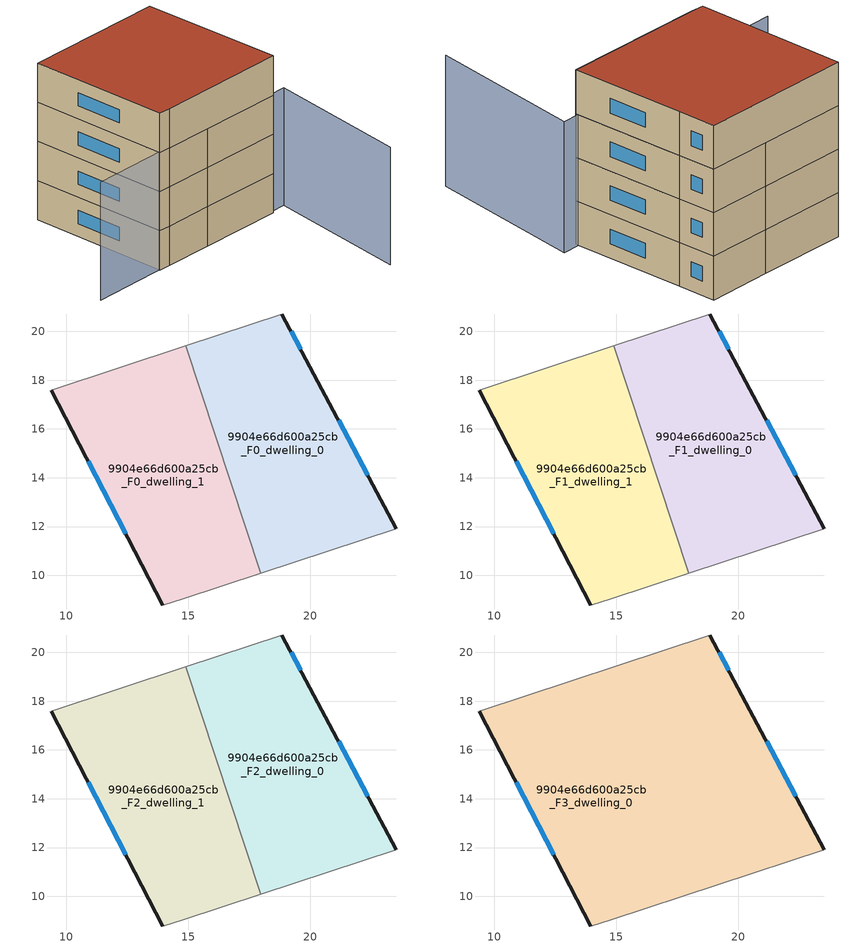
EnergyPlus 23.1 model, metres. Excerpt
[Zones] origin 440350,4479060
9904e66d600a25cb_F0_dwelling_0
 floor ground (EU_floor_Construction): 20,18.56 23.53,11.91 17.98,10.08 14.9,19.41 18.84,20.71 z0
 wall outside (EU_wall_Construction): 23.53,11.91 20,18.56 18.84,20.71 z0:3
 wall adiabatic (EU_wall_Construction): 17.98,10.08 23.53,11.91 / 18.84,20.71 14.9,19.41 z0:3
 wall to 9904e66d600a25cb_F0_dwelling_1 (EU_wall_Construction): 14.9,19.41 17.98,10.08 z0:3
 window (EU_Window_Construction): 19.61,19.27 19.23,20 / 22.36,14.11 21.17,16.36 z0.99:2.01
9904e66d600a25cb_F0_dwelling_1
 floor ground (EU_floor_Construction): 14.9,19.41 17.98,10.08 14.8,9.03 13.96,8.79 9.4,17.59 z0
 wall outside (EU_wall_Construction): 9.4,17.59 13.96,8.79 z0:3
 wall adiabatic (EU_wall_Construction): 13.96,8.79 14.8,9.03 17.98,10.08 / 14.9,19.41 9.4,17.59 z0:3
 window (EU_Window_Construction): 10.91,14.67 12.45,11.7 z0.99:2.01
9904e66d600a25cb_F1_dwelling_0
 floor to 9904e66d600a25cb_F0_dwelling_0 (EU_floor_Construction): 20,18.56 23.53,11.91 17.98,10.08 14.9,19.41 18.84,20.71 z3
 wall outside (EU_wall_Construction): 23.53,11.91 20,18.56 18.84,20.71 z3:6
 wall adiabatic (EU_wall_Construction): 17.98,10.08 23.53,11.91 / 18.84,20.71 14.9,19.41 z3:6
 wall to 9904e66d600a25cb_F1_dwelling_1 (EU_wall_Construction): 14.9,19.41 17.98,10.08 z3:6
 window (EU_Window_Construction): 19.61,19.27 19.23,20 / 22.36,14.11 21.17,16.36 z3.99:5.01
9904e66d600a25cb_F1_dwelling_1
 floor to 9904e66d600a25cb_F0_dwelling_1 (EU_floor_Construction): 14.9,19.41 17.98,10.08 14.8,9.03 13.96,8.79 9.4,17.59 z3
 wall outside (EU_wall_Construction): 9.4,17.59 13.96,8.79 z3:6
 wall adiabatic (EU_wall_Construction): 13.96,8.79 14.8,9.03 17.98,10.08 / 14.9,19.41 9.4,17.59 z3:6
 window (EU_Window_Construction): 10.91,14.67 12.45,11.7 z3.99:5.01
9904e66d600a25cb_F2_dwelling_0
 floor to 9904e66d600a25cb_F1_dwelling_0 (EU_floor_Construction): 20,18.56 23.53,11.91 17.98,10.08 14.9,19.41 18.84,20.71 z6
 wall outside (EU_wall_Construction): 23.53,11.91 20,18.56 18.84,20.71 z6:9
 wall adiabatic (EU_wall_Construction): 17.98,10.08 23.53,11.91 / 18.84,20.71 14.9,19.41 z6:9
 wall to 9904e66d600a25cb_F2_dwelling_1 (EU_wall_Construction): 14.9,19.41 17.98,10.08 z6:9
 window (EU_Window_Construction): 19.61,19.27 19.23,20 / 22.36,14.11 21.17,16.36 z6.99:8.01
9904e66d600a25cb_F2_dwelling_1
 floor to 9904e66d600a25cb_F1_dwelling_1 (EU_floor_Construction): 14.9,19.41 17.98,10.08 14.8,9.03 13.96,8.79 9.4,17.59 z6
 wall outside (EU_wall_Construction): 9.4,17.59 13.96,8.79 z6:9
 wall adiabatic (EU_wall_Construction): 13.96,8.79 14.8,9.03 17.98,10.08 / 14.9,19.41 9.4,17.59 z6:9
 window (EU_Window_Construction): 10.91,14.67 12.45,11.7 z6.99:8.01
9904e66d600a25cb_F3_dwelling_0
 floor to 9904e66d600a25cb_F2_dwelling_0 (EU_floor_Construction): 20,18.56 23.53,11.91 17.98,10.08 14.9,19.41 18.84,20.71 z9
 floor to 9904e66d600a25cb_F2_dwelling_1 (EU_floor_Construction): 14.9,19.41 17.98,10.08 14.8,9.03 13.96,8.79 9.4,17.59 z9
 wall outside (EU_wall_Construction): 23.53,11.91 20,18.56 18.84,20.71 / 9.4,17.59 13.96,8.79 z9:12
 wall adiabatic (EU_wall_Construction): 13.96,8.79 14.8,9.03 23.53,11.91 / 18.84,20.71 9.4,17.59 z9:12
 window (EU_Window_Construction): 19.61,19.27 19.23,20 / 22.36,14.11 21.17,16.36 / 10.91,14.67 12.45,11.7 z9.99:11.01
 roof outside (EU_roof_Construction): 23.53,11.91 20,18.56 18.84,20.71 9.4,17.59 13.96,8.79 14.8,9.03 z12
shading: 9.01,7.16 24.52,12.42 / 24.52,12.42 27.7,3.03 z0:9
[Building]
EU S2 Campaign: North Axis=0; Terrain=City; Solar Distribution=FullExterior
[Site:Location]
Madrid: Latitude=40.5; Longitude=-3.5; Time Zone=1; Elevation=609
[SizingPeriod:WeatherFileDays]
AnnualSizingPeriod: Begin Month=1; Begin Day of Month=1; End Month=12; End Day of Month=31; Day of Week for Start Day=Monday; Use Weather File Daylight Saving Period=No; Use Weather File Rain and Snow Indicators=No
[MATERIAL]
EU_InternalMass_Material: Roughness=MediumRough; Thickness=0.1; Conductivity=1; Density=1800; Specific Heat=900; Thermal Absorptance=0.9; Solar Absorptance=0.7; Visible Absorptance=0.7
[MATERIAL:NOMASS] Roughness=MediumRough; Thermal Absorptance=0.9; Solar Absorptance=0.7; Visible Absorptance=0.7
Name | Thermal Resistance
EU_wall_NoMass | 0.609216
EU_roof_NoMass | 0.513268
EU_floor_NoMass | 0.568163
[WINDOWMATERIAL:SIMPLEGLAZINGSYSTEM]
EU_Window_SimpleGlazing: UFactor=5.50606; Solar Heat Gain Coefficient=0.85; Visible Transmittance=0.85
[CONSTRUCTION]
EU_wall_Construction: EU_wall_NoMass
EU_roof_Construction: EU_roof_NoMass
EU_floor_Construction: EU_floor_NoMass
EU_InternalMass_Construction: EU_InternalMass_Material
EU_Window_Construction: EU_Window_SimpleGlazing
[ZONE] Type=1; Multiplier=1; Ceiling Height=autocalculate; Floor Area=autocalculate; Part of Total Floor Area=Yes
Name | Volume
9904e66d600a25cb_F0_dwelling_0 | 147.48
9904e66d600a25cb_F1_dwelling_0; 9904e66d600a25cb_F2_dwelling_0 | 147.481
9904e66d600a25cb_F3_dwelling_0 | 294.96
9904e66d600a25cb_F0_dwelling_1; 9904e66d600a25cb_F1_dwelling_1; 9904e66d600a25cb_F2_dwelling_1 | 147.484
[INTERNALMASS] Construction=EU_InternalMass_Construction
Name | Zone or ZoneList | Surface Area
9904e66d600a25cb_F0_dwelling_0_EU_InternalMass | 9904e66d600a25cb_F0_dwelling_0 | 49.1604
9904e66d600a25cb_F0_dwelling_1_EU_InternalMass | 9904e66d600a25cb_F0_dwelling_1 | 49.1614
9904e66d600a25cb_F1_dwelling_0_EU_InternalMass | 9904e66d600a25cb_F1_dwelling_0 | 49.1604
9904e66d600a25cb_F1_dwelling_1_EU_InternalMass | 9904e66d600a25cb_F1_dwelling_1 | 49.1614
9904e66d600a25cb_F2_dwelling_0_EU_InternalMass | 9904e66d600a25cb_F2_dwelling_0 | 49.1604
9904e66d600a25cb_F2_dwelling_1_EU_InternalMass | 9904e66d600a25cb_F2_dwelling_1 | 49.1614
9904e66d600a25cb_F3_dwelling_0_EU_InternalMass | 9904e66d600a25cb_F3_dwelling_0 | 98.3215
[OTHEREQUIPMENT] Fuel Type=Electricity; Design Level Calculation Method=Watts/Area; Power per Zone Floor Area=1; Fraction Latent=0; Fraction Radiant=0; Fraction Lost=0; Carbon Dioxide Generation Rate=0; EndUse Subcategory=EU_Step8_InternalGains
Name | Zone or ZoneList or Space or SpaceList | Schedule
EU_Step8_InternalGain_9904e66d600a25cb_F0_dwelling_0_f000 | 9904e66d600a25cb_F0_dwelling_0 | EU_Step8_GainSchedule_9904e66d600a25cb_F0_dwelling_0_f000
EU_Step8_InternalGain_9904e66d600a25cb_F0_dwelling_1_f000 | 9904e66d600a25cb_F0_dwelling_1 | EU_Step8_GainSchedule_9904e66d600a25cb_F0_dwelling_1_f000
EU_Step8_InternalGain_9904e66d600a25cb_F1_dwelling_0_f000 | 9904e66d600a25cb_F1_dwelling_0 | EU_Step8_GainSchedule_9904e66d600a25cb_F1_dwelling_0_f000
EU_Step8_InternalGain_9904e66d600a25cb_F1_dwelling_1_f000 | 9904e66d600a25cb_F1_dwelling_1 | EU_Step8_GainSchedule_9904e66d600a25cb_F1_dwelling_1_f000
EU_Step8_InternalGain_9904e66d600a25cb_F2_dwelling_0_f000 | 9904e66d600a25cb_F2_dwelling_0 | EU_Step8_GainSchedule_9904e66d600a25cb_F2_dwelling_0_f000
EU_Step8_InternalGain_9904e66d600a25cb_F2_dwelling_1_f000 | 9904e66d600a25cb_F2_dwelling_1 | EU_Step8_GainSchedule_9904e66d600a25cb_F2_dwelling_1_f000
EU_Step8_InternalGain_9904e66d600a25cb_F3_dwelling_0_f000 | 9904e66d600a25cb_F3_dwelling_0 | EU_Step8_GainSchedule_9904e66d600a25cb_F3_dwelling_0_f000
[ZONEVENTILATION:DESIGNFLOWRATE] Schedule=EU_AlwaysOn; Design Flow Rate Calculation Method=AirChanges/Hour; Air Changes per Hour=0.752966; Ventilation Type=Natural; Fan Pressure Rise=0; Fan Total Efficiency=1; Constant Term Coefficient=1; Temperature Term Coefficient=0; Velocity Term Coefficient=0; Velocity Squared Term Coefficient=0; Minimum Indoor Temperature=-100; Maximum Indoor Temperature=100; Delta Temperature=-100; Minimum Outdoor Temperature=-100; Maximum Outdoor Temperature=100; Maximum Wind Speed=40
Name | Zone or ZoneList or Space or SpaceList
EU_ConstantAir_9904e66d600a25cb_F0_dwelling_0 | 9904e66d600a25cb_F0_dwelling_0
EU_ConstantAir_9904e66d600a25cb_F0_dwelling_1 | 9904e66d600a25cb_F0_dwelling_1
EU_ConstantAir_9904e66d600a25cb_F1_dwelling_0 | 9904e66d600a25cb_F1_dwelling_0
EU_ConstantAir_9904e66d600a25cb_F1_dwelling_1 | 9904e66d600a25cb_F1_dwelling_1
EU_ConstantAir_9904e66d600a25cb_F2_dwelling_0 | 9904e66d600a25cb_F2_dwelling_0
EU_ConstantAir_9904e66d600a25cb_F2_dwelling_1 | 9904e66d600a25cb_F2_dwelling_1
EU_ConstantAir_9904e66d600a25cb_F3_dwelling_0 | 9904e66d600a25cb_F3_dwelling_0
[HVACTEMPLATE:THERMOSTAT] Constant Heating Setpoint=20; Constant Cooling Setpoint=50
EU_HeatOnly_9904e66d600a25cb_F0_dwelling_0; EU_HeatOnly_9904e66d600a25cb_F0_dwelling_1; EU_HeatOnly_9904e66d600a25cb_F1_dwelling_0; EU_HeatOnly_9904e66d600a25cb_F1_dwelling_1; EU_HeatOnly_9904e66d600a25cb_F2_dwelling_0; EU_HeatOnly_9904e66d600a25cb_F2_dwelling_1; EU_HeatOnly_9904e66d600a25cb_F3_dwelling_0
[HVACTEMPLATE:ZONE:IDEALLOADSAIRSYSTEM] System Availability Schedule=EU_AlwaysOn; Maximum Heating Supply Air Temperature=50; Minimum Cooling Supply Air Temperature=13; Maximum Heating Supply Air Humidity Ratio=0.0156; Minimum Cooling Supply Air Humidity Ratio=0.0077; Heating Limit=NoLimit; Cooling Limit=NoLimit; Heating Availability Schedule=EU_AlwaysOn; Cooling Availability Schedule=EU_CoolingOff; Dehumidification Control Type=ConstantSensibleHeatRatio; Cooling Sensible Heat Ratio=0.7; Dehumidification Setpoint=60; Humidification Control Type=None; Humidification Setpoint=30; Outdoor Air Method=None; Outdoor Air Flow Rate per Person=0.00944; Outdoor Air Flow Rate per Zone Floor Area=0; Outdoor Air Flow Rate per Zone=0; Demand Controlled Ventilation Type=None; Outdoor Air Economizer Type=NoEconomizer; Heat Recovery Type=None; Sensible Heat Recovery Effectiveness=0.7; Latent Heat Recovery Effectiveness=0.65
Name | Template Thermostat
9904e66d600a25cb_F0_dwelling_0 | EU_HeatOnly_9904e66d600a25cb_F0_dwelling_0
9904e66d600a25cb_F0_dwelling_1 | EU_HeatOnly_9904e66d600a25cb_F0_dwelling_1
9904e66d600a25cb_F1_dwelling_0 | EU_HeatOnly_9904e66d600a25cb_F1_dwelling_0
9904e66d600a25cb_F1_dwelling_1 | EU_HeatOnly_9904e66d600a25cb_F1_dwelling_1
9904e66d600a25cb_F2_dwelling_0 | EU_HeatOnly_9904e66d600a25cb_F2_dwelling_0
9904e66d600a25cb_F2_dwelling_1 | EU_HeatOnly_9904e66d600a25cb_F2_dwelling_1
9904e66d600a25cb_F3_dwelling_0 | EU_HeatOnly_9904e66d600a25cb_F3_dwelling_0
[SIZING:ZONE] Zone Cooling Design Supply Air Temperature Input Method=SupplyAirTemperature; Zone Cooling Design Supply Air Temperature=13; Zone Heating Design Supply Air Temperature Input Method=SupplyAirTemperature; Zone Heating Design Supply Air Temperature=50; Zone Cooling Design Supply Air Humidity Ratio=0.008; Zone Heating Design Supply Air Humidity Ratio=0.008; Cooling Design Air Flow Method=DesignDay; Cooling Design Air Flow Rate=0; Cooling Minimum Air Flow per Zone Floor Area=0.000762; Cooling Minimum Air Flow=0; Cooling Minimum Air Flow Fraction=0.2; Heating Design Air Flow Method=DesignDay; Heating Design Air Flow Rate=0; Heating Maximum Air Flow per Zone Floor Area=0.002032; Heating Maximum Air Flow=0.141576; Heating Maximum Air Flow Fraction=0.3; Account for Dedicated Outdoor Air System=No; Dedicated Outdoor Air System Control Strategy=NeutralSupplyAir; Dedicated Outdoor Air Low Setpoint Temperature for Design=autosize; Dedicated Outdoor Air High Setpoint Temperature for Design=autosize; Zone Load Sizing Method=Sensible Load Only No Latent Load; Zone Latent Cooling Design Supply Air Humidity Ratio Input Method=HumidityRatioDifference; Zone Cooling Design Supply Air Humidity Ratio Difference=0.005; Zone Latent Heating Design Supply Air Humidity Ratio Input Method=HumidityRatioDifference; Zone Humidification Design Supply Air Humidity Ratio Difference=0.005
9904e66d600a25cb_F0_dwelling_0; 9904e66d600a25cb_F0_dwelling_1; 9904e66d600a25cb_F1_dwelling_0; 9904e66d600a25cb_F1_dwelling_1; 9904e66d600a25cb_F2_dwelling_0; 9904e66d600a25cb_F2_dwelling_1; 9904e66d600a25cb_F3_dwelling_0
[SCHEDULE:CONSTANT]
Name | Hourly Value
EU_AlwaysOn | 1
EU_CoolingOff | 0
[SCHEDULE:FILE] Column Number=1; Rows to Skip at Top=0; Number of Hours of Data=8760; Column Separator=Comma; Interpolate to Timestep=No; Minutes per Item=60; Adjust Schedule for Daylight Savings=Yes
Name | File
EU_Step8_GainSchedule_9904e66d600a25cb_F0_dwelling_0_f000 | ../../schedules/9904e66d600a25cb/9904e66d600a25cb_F0_dwelling_0_f000_gain.csv
EU_Step8_GainSchedule_9904e66d600a25cb_F0_dwelling_1_f000 | ../../schedules/9904e66d600a25cb/9904e66d600a25cb_F0_dwelling_1_f000_gain.csv
EU_Step8_GainSchedule_9904e66d600a25cb_F1_dwelling_0_f000 | ../../schedules/9904e66d600a25cb/9904e66d600a25cb_F1_dwelling_0_f000_gain.csv
EU_Step8_GainSchedule_9904e66d600a25cb_F1_dwelling_1_f000 | ../../schedules/9904e66d600a25cb/9904e66d600a25cb_F1_dwelling_1_f000_gain.csv
EU_Step8_GainSchedule_9904e66d600a25cb_F2_dwelling_0_f000 | ../../schedules/9904e66d600a25cb/9904e66d600a25cb_F2_dwelling_0_f000_gain.csv
EU_Step8_GainSchedule_9904e66d600a25cb_F2_dwelling_1_f000 | ../../schedules/9904e66d600a25cb/9904e66d600a25cb_F2_dwelling_1_f000_gain.csv
EU_Step8_GainSchedule_9904e66d600a25cb_F3_dwelling_0_f000 | ../../schedules/9904e66d600a25cb/9904e66d600a25cb_F3_dwelling_0_f000_gain.csv
